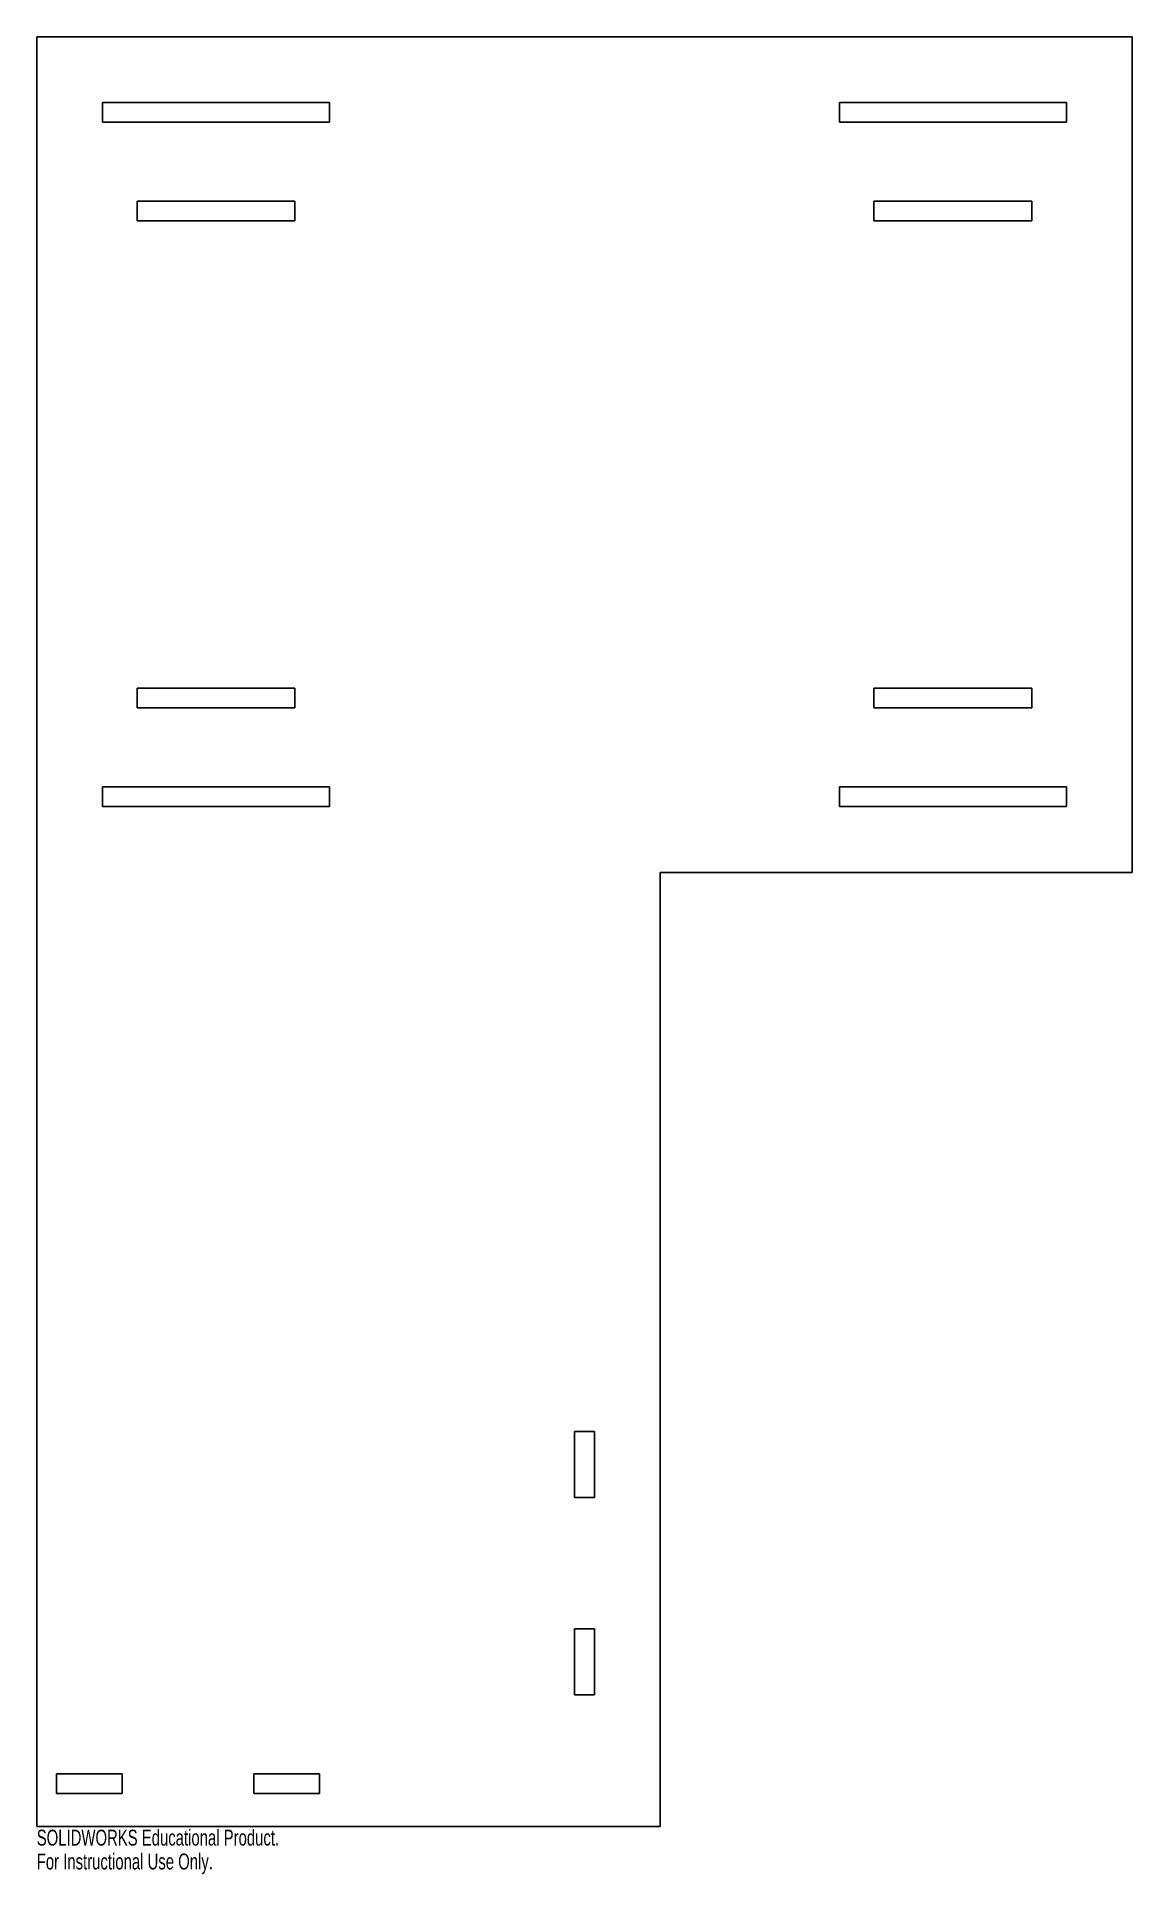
# Model space of a CAD drawing. Header units: millimetres. Extents: x -139 to 194, y -459 to 100.
import ezdxf

# ---------------------------------------------------------------- set-up
doc = ezdxf.new("R2010")
doc.units = ezdxf.units.MM
doc.styles.add('SLDTEXTSTYLE0', font='TXT', dxfattribs={"width": 0.7})

msp = doc.modelspace()

# ---------------------------------------------------------------- linework, layer by layer
at = {"color": 7, "linetype": 'Continuous', "lineweight": 25}
for p, q in [((194.14, 100), (-138.86, 100)), ((-138.86, 100), (-138.86, -444)), ((194.14, -154), (194.14, 100)), ((-118.86, 80), (-118.86, 74)), ((-49.86, 80), (-118.86, 80)), ((-49.86, 74), (-49.86, 80)), ((105.14, 80), (105.14, 74)), ((174.14, 80), (105.14, 80)), ((174.14, 74), (174.14, 80)), ((-118.86, 74), (-49.86, 74)), ((105.14, 74), (174.14, 74)), ((-108.36, 50), (-108.36, 44)), ((-60.36, 50), (-108.36, 50)), ((-60.36, 44), (-60.36, 50)), ((115.64, 50), (115.64, 44)), ((163.64, 50), (115.64, 50)), ((163.64, 44), (163.64, 50)), ((-108.36, 44), (-60.36, 44)), ((115.64, 44), (163.64, 44)), ((-108.36, -98), (-108.36, -104)), ((-60.36, -98), (-108.36, -98)), ((-60.36, -104), (-60.36, -98)), ((115.64, -98), (115.64, -104)), ((163.64, -98), (115.64, -98)), ((163.64, -104), (163.64, -98)), ((-108.36, -104), (-60.36, -104)), ((115.64, -104), (163.64, -104)), ((-118.86, -128), (-118.86, -134)), ((-49.86, -128), (-118.86, -128)), ((-49.86, -134), (-49.86, -128)), ((105.14, -128), (105.14, -134)), ((174.14, -128), (105.14, -128)), ((174.14, -134), (174.14, -128)), ((-118.86, -134), (-49.86, -134)), ((105.14, -134), (174.14, -134)), ((50.64, -154), (50.64, -444)), ((194.14, -154), (50.64, -154)), ((24.64, -324), (24.64, -344)), ((30.64, -324), (24.64, -324)), ((30.64, -344), (30.64, -324)), ((24.64, -344), (30.64, -344)), ((24.64, -384), (24.64, -404)), ((30.64, -384), (24.64, -384)), ((30.64, -404), (30.64, -384)), ((24.64, -404), (30.64, -404)), ((-132.86, -428), (-132.86, -434)), ((-112.86, -428), (-132.86, -428)), ((-112.86, -434), (-112.86, -428)), ((-72.86, -428), (-72.86, -434)), ((-52.86, -428), (-72.86, -428)), ((-52.86, -434), (-52.86, -428)), ((-132.86, -434), (-112.86, -434)), ((-72.86, -434), (-52.86, -434)), ((-138.86, -444), (50.64, -444))]:
    msp.add_line(p, q, dxfattribs=at)

# ---------------------------------------------------------------- texts
at = {"color": 7, "linetype": 'Continuous', "char_height": 4.8336, "attachment_point": 1, "style": 'SLDTEXTSTYLE0'}
for s, insert in [('SOLIDWORKS Educational Product.', (-138.86, -445.02)), ('For Instructional Use Only.', (-138.86, -452.27))]:
    msp.add_mtext(s, dxfattribs=dict(at, insert=insert))

doc.saveas('drawing.dxf')
